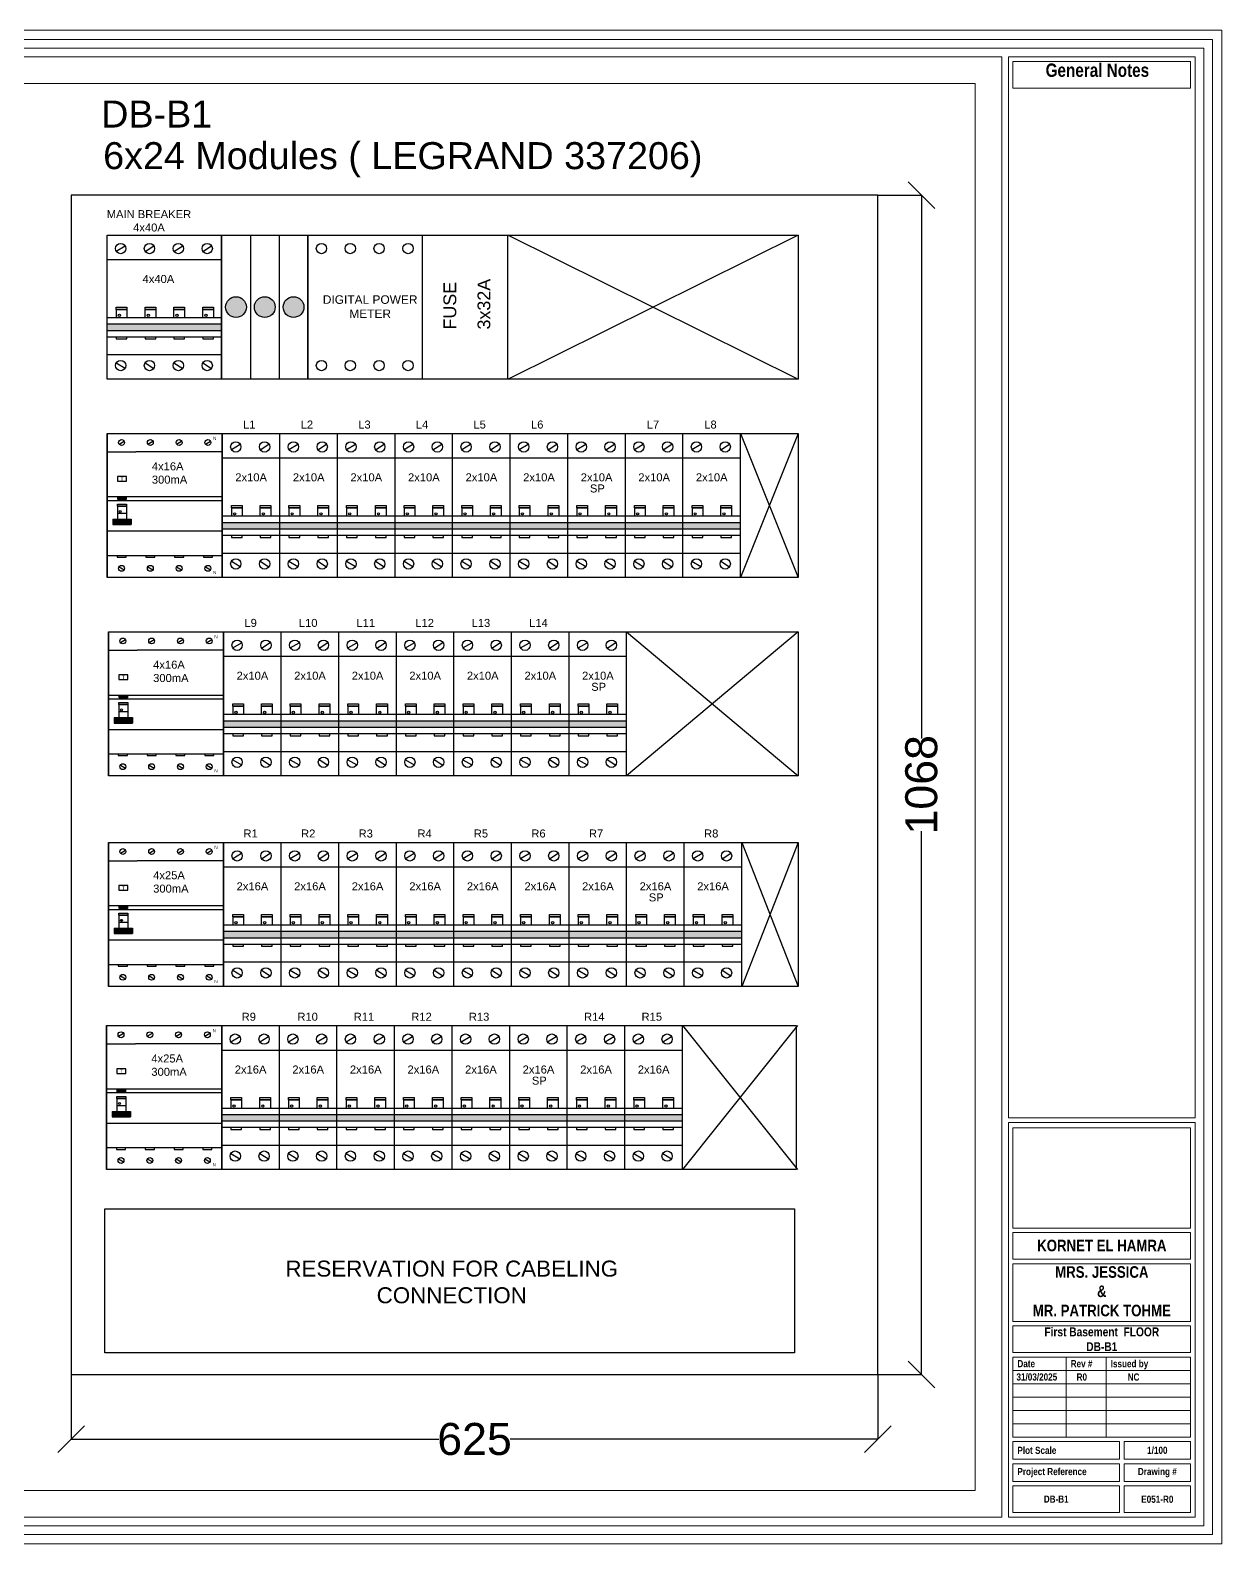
# Model space of a CAD drawing. Header units: inches. Extents: x 1476668 to 1566069, y 38384 to 95134.
# Drawn here: x 1521369 to 1566069, y 38384 to 95134 of the extents above; entities that cross this region are included whole.
import ezdxf

# ---------------------------------------------------------------- set-up
doc = ezdxf.new("R2010")
doc.units = ezdxf.units.IN
doc.header["$LTSCALE"] = 1000
doc.header["$MEASUREMENT"] = 0
doc.linetypes.add('CONTINOUS', pattern=[0])
for name, color, linetype in [('BES_Hatch', 7, 'Continuous'), ('E0 - G - Panel', 1, 'Continuous'), ('E1 - L - Dimensions', 30, 'Continuous'), ('E_PanelBoard', 7, 'Continuous')]:
    doc.layers.add(name, color=color, linetype=linetype)
for name, color, linetype, lineweight in [('SAS-ANOTATION-01', 150, 'Continuous', 9), ('SAS-CMU', 30, 'Continuous', 20), ('SAS-PAPER FRAME', 122, 'Continuous', 18)]:
    doc.layers.add(name, color=color, linetype=linetype, lineweight=lineweight)
doc.styles.get("Standard").update_dxf_attribs({"font": 'arial.ttf'})
doc.dimstyles.get("Standard").update_dxf_attribs({"dimtxt": 180, "dimasz": 100, "dimexe": 0.18, "dimexo": 0.0625, "dimgap": 0.09, "dimtad": 0, "dimdec": 0, "dimlfac": 0.1, "dimzin": 0, "dimdsep": 46, "dimtxsty": 'Standard', "dimblk": 'OBLIQUE', "dimcen": 0.09, "dimadec": 0, "dimazin": 0, "dimtfac": 1, "dimtdec": 0, "dimtofl": 0, "dimtmove": 0, "dimatfit": 3, "dimfxl": 1, "dimtolj": 1, "dimtzin": 0, "dimarcsym": 0})

# ---------------------------------------------------------------- blocks, each defined once
blk = doc.blocks.new('4x32')
for points in [[(4013, 2582), (0, 2582), (0, 2283), (4013, 2283)], [(5367, 2582), (1354, 2582), (1354, 2283), (5367, 2283)]]:
    blk.add_hatch(color=6).paths.add_polyline_path(points)
at = {"color": 6}
for p, q in [((0, 6750), (5367, 6750)), ((0, 0), (0, 6750)), ((5367, 0), (5367, 6750)), ((426, 5993), (842, 6241)), ((1780, 5987), (2188, 6247)), ((3134, 5987), (3542, 6247)), ((4488, 5987), (4896, 6247)), ((0, 5605), (1350, 5605)), ((1350, 5605), (2700, 5605)), ((2700, 5605), (5367, 5605)), ((0, 2882), (1350, 2882)), ((427, 3375), (928, 3375)), ((427, 3267), (928, 3267)), ((427, 3267), (427, 2882)), ((928, 3375), (928, 2882)), ((1350, 2882), (2700, 2882)), ((1777, 2882), (1777, 3375)), ((1777, 3375), (2278, 3375)), ((1777, 3267), (2278, 3267)), ((2278, 3375), (2278, 2882)), ((2700, 2882), (5367, 2882)), ((3127, 2882), (3127, 3375)), ((3127, 3375), (3628, 3375)), ((3127, 3267), (3628, 3267)), ((3628, 3375), (3628, 2882)), ((4481, 2882), (4481, 3375)), ((4481, 3375), (4982, 3375)), ((4481, 3267), (4982, 3267)), ((4982, 3375), (4982, 2882)), ((0, 2582), (5367, 2582)), ((0, 2283), (5367, 2283)), ((0, 1983), (1350, 1983)), ((427, 1983), (427, 1879)), ((427, 1879), (928, 1879)), ((928, 1879), (928, 1983)), ((1350, 1983), (2700, 1983)), ((1777, 1983), (1777, 1879)), ((1777, 1879), (2278, 1879)), ((2278, 1879), (2278, 1983)), ((2700, 1983), (5367, 1983)), ((3127, 1983), (3127, 1879)), ((3127, 1879), (3628, 1879)), ((3628, 1879), (3628, 1983)), ((4481, 1983), (4481, 1879)), ((4481, 1879), (4982, 1879)), ((4982, 1879), (4982, 1983)), ((0, 1145), (1350, 1145)), ((426, 757), (842, 509)), ((1350, 1145), (2700, 1145)), ((1780, 763), (2188, 503)), ((2700, 1145), (5367, 1145)), ((3134, 763), (3542, 503)), ((4488, 763), (4896, 503)), ((5367, 0), (0, 0))]:
    blk.add_line(p, q, dxfattribs=at)
for points in [[(427, 3375), (928, 3375), (928, 3267), (427, 3267)], [(1777, 3375), (2278, 3375), (2278, 3267), (1777, 3267)], [(3127, 3375), (3628, 3375), (3628, 3267), (3127, 3267)], [(4481, 3375), (4982, 3375), (4982, 3267), (4481, 3267)]]:
    blk.add_lwpolyline(points, close=True, dxfattribs=at)
for centre, radius in [((634, 6117), 242), ((1984, 6117), 242), ((3338, 6117), 242), ((4692, 6117), 242), ((575, 2982), 53.4), ((1925, 2982), 53.4), ((3275, 2982), 53.4), ((4629, 2982), 53.4), ((634, 633), 242), ((1984, 633), 242), ((3338, 633), 242), ((4692, 633), 242)]:
    blk.add_circle(centre, radius, dxfattribs=at)
at = {"color": 6, "lineweight": 35, "ltscale": 5, "insert": (1661, 4500), "char_height": 375, "width": 1388.73, "attachment_point": 7}
blk.add_mtext('4x40A', dxfattribs=at)
blk = doc.blocks.new('indicator lamp red')
at = {"layer": 'BES_Hatch', "linetype": 'CONTINOUS'}
h = blk.add_hatch(color=1, dxfattribs=at)
h.dxf.hatch_style = 1
edge = h.paths.add_edge_path()
edge.add_arc((675, 3375), 486, 0, 360)
at = {"color": 1, "ltscale": 5}
for p, q in [((0, 6750), (1350, 6750)), ((0, 6750), (0, 0)), ((1350, 6750), (1350, 0)), ((1350, 0), (0, 0))]:
    blk.add_line(p, q, dxfattribs=at)
at = {"layer": 'E1 - L - Dimensions', "color": 1, "linetype": 'CONTINOUS'}
blk.add_circle((675, 3375), 486, dxfattribs=at)
blk = doc.blocks.new('indicator lamp green')
at = {"layer": 'BES_Hatch', "linetype": 'CONTINOUS'}
h = blk.add_hatch(color=3, dxfattribs=at)
h.dxf.hatch_style = 1
edge = h.paths.add_edge_path()
edge.add_arc((675, 3375), 486, 0, 360)
at = {"color": 3, "ltscale": 5}
for p, q in [((0, 6750), (1350, 6750)), ((0, 6750), (0, 0)), ((1350, 6750), (1350, 0)), ((1350, 0), (0, 0))]:
    blk.add_line(p, q, dxfattribs=at)
at = {"layer": 'E1 - L - Dimensions', "color": 3, "linetype": 'CONTINOUS'}
blk.add_circle((675, 3375), 486, dxfattribs=at)
blk = doc.blocks.new('indicator lamp blue')
at = {"layer": 'BES_Hatch', "linetype": 'CONTINOUS'}
h = blk.add_hatch(color=5, dxfattribs=at)
h.dxf.hatch_style = 1
edge = h.paths.add_edge_path()
edge.add_arc((675, 3375), 486, 0, 360)
at = {"color": 5, "ltscale": 5}
for p, q in [((0, 6750), (1350, 6750)), ((0, 6750), (0, 0)), ((1350, 6750), (1350, 0)), ((1350, 0), (0, 0))]:
    blk.add_line(p, q, dxfattribs=at)
at = {"layer": 'E1 - L - Dimensions', "color": 5, "linetype": 'CONTINOUS'}
blk.add_circle((675, 3375), 486, dxfattribs=at)
blk = doc.blocks.new('4x10 300mA')
at = {"ltscale": 5}
h = blk.add_hatch(color=6, dxfattribs=at)
h.dxf.hatch_style = 1
h.paths.add_polyline_path([(890, 3648), (890, 3748), (499, 3748), (499, 3648)])
blk.add_hatch(color=6, dxfattribs=at).paths.add_polyline_path([(1126, 2729), (262, 2729), (262, 2474), (1126, 2474)])
at = {"color": 6, "ltscale": 5}
for p, q in [((0, 6750), (1350, 6750)), ((0, 6750), (0, 0)), ((557, 6252), (793, 6392)), ((1350, 6750), (2700, 6750)), ((1907, 6252), (2143, 6392)), ((2700, 6750), (4050, 6750)), ((3257, 6252), (3493, 6392)), ((4050, 6750), (5400, 6750)), ((4607, 6252), (4843, 6392)), ((5400, 6750), (5400, 0)), ((0, 5893), (1350, 5893)), ((2700, 5893), (1350, 5893)), ((4050, 5893), (2700, 5893)), ((5400, 5893), (4050, 5893)), ((0, 3787), (5400, 3787)), ((0, 3609), (5400, 3609)), ((481, 3339), (481, 2729)), ((481, 3339), (907, 3339)), ((481, 3339), (481, 2729)), ((481, 3013), (907, 3013)), ((907, 3431), (907, 2729)), ((0, 2178), (5400, 2178)), ((262, 2729), (1126, 2729)), ((262, 2729), (262, 2474)), ((262, 2474), (1126, 2474)), ((1126, 2729), (1126, 2474)), ((0, 1033), (1350, 1033)), ((462, 1033), (462, 945)), ((462, 945), (888, 945)), ((888, 945), (888, 1033)), ((1350, 1033), (2700, 1033)), ((1812, 1033), (1812, 945)), ((1812, 945), (2238, 945)), ((2238, 945), (2238, 1033)), ((2700, 1033), (4050, 1033)), ((3162, 1033), (3162, 945)), ((3162, 945), (3588, 945)), ((3588, 945), (3588, 1033)), ((4050, 1033), (5400, 1033)), ((4512, 1033), (4512, 945)), ((4512, 945), (4938, 945)), ((4938, 945), (4938, 1033)), ((1350, 0), (0, 0)), ((557, 498), (793, 358)), ((2700, 0), (1350, 0)), ((1907, 498), (2143, 358)), ((4050, 0), (2700, 0)), ((3257, 498), (3493, 358)), ((5400, 0), (4050, 0)), ((4607, 498), (4843, 358))]:
    blk.add_line(p, q, dxfattribs=at)
for points in [[(481, 4512), (907, 4512), (907, 4728), (481, 4728)], [(499, 3748), (890, 3748), (890, 3648), (499, 3648)], [(481, 3431), (907, 3431), (907, 3339), (481, 3339)]]:
    blk.add_lwpolyline(points, close=True, dxfattribs=at)
for centre, radius in [((675, 6322), 137), ((2025, 6322), 137), ((3375, 6322), 137), ((4725, 6322), 137), ((607, 3097), 45.4), ((607, 3097), 45.4), ((675, 428), 137), ((2025, 428), 137), ((3375, 428), 137), ((4725, 428), 137)]:
    blk.add_circle(centre, radius, dxfattribs=at)
at = {"color": 6}
for s, insert, char_height, width, attachment_point in [('N', (5118, 6593), 150, 158.31, 3), ('4x16A\\P300mA', (2096, 5397), 375, 1504.83, 1), ('N', (5118, 157), 150, 158.31, 9)]:
    blk.add_mtext(s, dxfattribs=dict(at, insert=insert, char_height=char_height, width=width, attachment_point=attachment_point))
at = {"color": 6, "ltscale": 5, "insert": (634, 4692), "char_height": 150, "width": 158.31, "attachment_point": 1}
blk.add_mtext('T', dxfattribs=at)
blk = doc.blocks.new('2x10')
blk.add_hatch(color=6).paths.add_polyline_path([(2700, 2283), (2700, 2582), (0, 2582), (0, 2283)])
at = {"color": 6}
for p, q in [((0, 6750), (2700, 6750)), ((0, 0), (0, 6750)), ((2700, 0), (2700, 6750)), ((426, 5993), (842, 6241)), ((1780, 5987), (2188, 6247)), ((0, 5605), (1350, 5605)), ((1350, 5605), (2700, 5605)), ((0, 2882), (1350, 2882)), ((427, 3375), (928, 3375)), ((427, 3267), (928, 3267)), ((427, 3267), (427, 2882)), ((928, 3375), (928, 2882)), ((1350, 2882), (2700, 2882)), ((1777, 2882), (1777, 3375)), ((1777, 3375), (2278, 3375)), ((1777, 3267), (2278, 3267)), ((2278, 3375), (2278, 2882)), ((0, 2582), (2700, 2582)), ((0, 2283), (2700, 2283)), ((0, 1983), (1350, 1983)), ((427, 1983), (427, 1879)), ((427, 1879), (928, 1879)), ((928, 1879), (928, 1983)), ((1350, 1983), (2700, 1983)), ((1777, 1983), (1777, 1879)), ((1777, 1879), (2278, 1879)), ((2278, 1879), (2278, 1983)), ((0, 1145), (1350, 1145)), ((426, 757), (842, 509)), ((1350, 1145), (2700, 1145)), ((1780, 763), (2188, 503)), ((2700, 0), (0, 0))]:
    blk.add_line(p, q, dxfattribs=at)
for points in [[(427, 3375), (928, 3375), (928, 3267), (427, 3267)], [(1777, 3375), (2278, 3375), (2278, 3267), (1777, 3267)]]:
    blk.add_lwpolyline(points, close=True, dxfattribs=at)
for centre, radius in [((634, 6117), 242), ((1984, 6117), 242), ((575, 2982), 53.4), ((1925, 2982), 53.4), ((634, 633), 242), ((1984, 633), 242)]:
    blk.add_circle(centre, radius, dxfattribs=at)
at = {"color": 6, "lineweight": 35, "ltscale": 5, "insert": (609, 4500), "char_height": 375, "width": 1504.83, "attachment_point": 7}
blk.add_mtext('2x10A', dxfattribs=at)
blk = doc.blocks.new('POWER METER')
at = {"color": 6}
for p, q in [((0, 6750), (5367, 6750)), ((0, 0), (0, 6750)), ((5367, 0), (5367, 6750)), ((5367, 0), (0, 0))]:
    blk.add_line(p, q, dxfattribs=at)
for centre in [(634, 6117), (1984, 6117), (3338, 6117), (4692, 6117), (634, 633), (1984, 633), (3338, 633), (4692, 633)]:
    blk.add_circle(centre, 242, dxfattribs=at)
at = {"color": 6, "lineweight": 35, "ltscale": 5, "insert": (-145, 2860), "char_height": 400, "width": 6123.44, "attachment_point": 7}
blk.add_mtext('\\pxqc;DIGITAL POWER METER', dxfattribs=at)
blk = doc.blocks.new('FUSE 3X32')
at = {"color": 6}
for p, q in [((0, 6750), (4013, 6750)), ((0, 0), (0, 6750)), ((4013, 0), (4013, 6750)), ((4013, 0), (0, 0))]:
    blk.add_line(p, q, dxfattribs=at)
at = {"color": 6, "lineweight": 35, "ltscale": 5, "char_height": 600, "width": 2407.73, "attachment_point": 7, "rotation": 90}
for s, insert in [('FUSE', (1594, 2323)), ('3x32A', (3192, 2323))]:
    blk.add_mtext(s, dxfattribs=dict(at, insert=insert))
blk = doc.blocks.new('_Oblique')
at = {"color": 0, "linetype": 'ByBlock', "lineweight": -2}
blk.add_line((-0.5, -0.5), (0.5, 0.5), dxfattribs=at)
blk = doc.blocks.new('*D13')
at = {"layer": 'Defpoints', "color": 0, "linetype": 'CONTINOUS', "transparency": 16777216}
for p in [(1522906, 44730), (1553166, 44730), (1553166, 42304)]:
    blk.add_point(p, dxfattribs=at)
at = {"layer": 'E1 - L - Dimensions', "color": 0, "linetype": 'CONTINOUS', "lineweight": -2, "transparency": 16777216}
for p, q in [((1522906, 44730), (1522906, 42304)), ((1553166, 44730), (1553166, 42304)), ((1522906, 42304), (1536703, 42304)), ((1553166, 42304), (1539370, 42304))]:
    blk.add_line(p, q, dxfattribs=at)
at = {"layer": 'E1 - L - Dimensions', "color": 0, "linetype": 'CONTINOUS', "lineweight": -2, "transparency": 16777216, "xscale": 1000, "yscale": 1000, "zscale": 1000, "rotation": 180}
blk.add_blockref('_Oblique', (1522906, 42304), dxfattribs=at)
at = {"layer": 'E1 - L - Dimensions', "color": 0, "linetype": 'CONTINOUS', "lineweight": -2, "transparency": 16777216, "xscale": 1000, "yscale": 1000, "zscale": 1000}
blk.add_blockref('_Oblique', (1553166, 42304), dxfattribs=at)
at = {"layer": 'E1 - L - Dimensions', "color": 0, "linetype": 'CONTINOUS', "transparency": 16777216, "insert": (1538036, 42304), "char_height": 1200, "attachment_point": 5}
blk.add_mtext('\\A1;625', dxfattribs=at)
blk = doc.blocks.new('*D14')
at = {"layer": 'Defpoints', "color": 0, "linetype": 'CONTINOUS', "transparency": 16777216}
for p in [(1553166, 88954), (1553166, 44730), (1554803, 44730)]:
    blk.add_point(p, dxfattribs=at)
at = {"layer": 'E1 - L - Dimensions', "color": 0, "linetype": 'CONTINOUS', "lineweight": -2, "transparency": 16777216}
for p, q in [((1553166, 88954), (1554803, 88954)), ((1554803, 88954), (1554803, 68579)), ((1554803, 44730), (1554803, 65106)), ((1553166, 44730), (1554803, 44730))]:
    blk.add_line(p, q, dxfattribs=at)
at = {"layer": 'E1 - L - Dimensions', "color": 0, "linetype": 'CONTINOUS', "lineweight": -2, "transparency": 16777216, "xscale": 1000, "yscale": 1000, "zscale": 1000}
for p, rotation in [((1554803, 88954), 90), ((1554803, 44730), 270)]:
    blk.add_blockref('_Oblique', p, dxfattribs=dict(at, rotation=rotation))
at = {"layer": 'E1 - L - Dimensions', "color": 0, "linetype": 'CONTINOUS', "transparency": 16777216, "insert": (1554803, 66842), "char_height": 1200, "attachment_point": 5, "rotation": 90}
blk.add_mtext('\\A1;1068', dxfattribs=at)
blk = doc.blocks.new('4x25 300mA')
at = {"ltscale": 5}
h = blk.add_hatch(color=6, dxfattribs=at)
h.dxf.hatch_style = 1
h.paths.add_polyline_path([(1525014, 61238), (1525014, 61318), (1524701, 61318), (1524701, 61238)])
blk.add_hatch(color=6, dxfattribs=at).paths.add_polyline_path([(1525203, 60502), (1524512, 60502), (1524512, 60299), (1525203, 60299)])
at = {"color": 6, "ltscale": 5}
for p, q in [((1524302, 63719), (1525382, 63719)), ((1524302, 63719), (1524302, 58319)), ((1525382, 63719), (1526462, 63719)), ((1526462, 63719), (1527542, 63719)), ((1527542, 63719), (1528622, 63719)), ((1528622, 63719), (1528622, 58319)), ((1524302, 63034), (1525382, 63034)), ((1524748, 63320), (1524937, 63433)), ((1526462, 63034), (1525382, 63034)), ((1525828, 63320), (1526017, 63433)), ((1527542, 63034), (1526462, 63034)), ((1526908, 63320), (1527097, 63433)), ((1528622, 63034), (1527542, 63034)), ((1527988, 63320), (1528177, 63433)), ((1524302, 61349), (1528622, 61349)), ((1524302, 61207), (1528622, 61207)), ((1524687, 60991), (1524687, 60502)), ((1524687, 60991), (1525028, 60991)), ((1524687, 60991), (1524687, 60502)), ((1524687, 60729), (1525028, 60729)), ((1525028, 61064), (1525028, 60502)), ((1524512, 60502), (1525203, 60502)), ((1524512, 60502), (1524512, 60299)), ((1524512, 60299), (1525203, 60299)), ((1525203, 60502), (1525203, 60299)), ((1524302, 60062), (1528622, 60062)), ((1524302, 59146), (1525382, 59146)), ((1524672, 59146), (1524672, 59075)), ((1524672, 59075), (1525013, 59075)), ((1525013, 59075), (1525013, 59146)), ((1525382, 59146), (1526462, 59146)), ((1525752, 59146), (1525752, 59075)), ((1525752, 59075), (1526093, 59075)), ((1526093, 59075), (1526093, 59146)), ((1526462, 59146), (1527542, 59146)), ((1526832, 59146), (1526832, 59075)), ((1526832, 59075), (1527173, 59075)), ((1527173, 59075), (1527173, 59146)), ((1527542, 59146), (1528622, 59146)), ((1527912, 59146), (1527912, 59075)), ((1527912, 59075), (1528253, 59075)), ((1528253, 59075), (1528253, 59146)), ((1524748, 58718), (1524937, 58606)), ((1525828, 58718), (1526017, 58606)), ((1526908, 58718), (1527097, 58606)), ((1527988, 58718), (1528177, 58606)), ((1525382, 58319), (1524302, 58319)), ((1526462, 58319), (1525382, 58319)), ((1527542, 58319), (1526462, 58319)), ((1528622, 58319), (1527542, 58319))]:
    blk.add_line(p, q, dxfattribs=at)
for points in [[(1524687, 61929), (1525028, 61929), (1525028, 62101), (1524687, 62101)], [(1524701, 61318), (1525014, 61318), (1525014, 61238), (1524701, 61238)], [(1524687, 61064), (1525028, 61064), (1525028, 60991), (1524687, 60991)]]:
    blk.add_lwpolyline(points, close=True, dxfattribs=at)
for centre, radius in [((1524842, 63377), 110), ((1525922, 63377), 110), ((1527002, 63377), 110), ((1528082, 63377), 110), ((1524788, 60797), 36.3), ((1524788, 60797), 36.3), ((1524842, 58662), 110), ((1525922, 58662), 110), ((1527002, 58662), 110), ((1528082, 58662), 110)]:
    blk.add_circle(centre, radius, dxfattribs=at)
at = {"color": 6}
for s, insert, char_height, width, attachment_point in [('N', (1528397, 63593), 120, 126.65, 3), ('4x25A\\P300mA', (1525980, 62637), 300, 1203.87, 1), ('N', (1528397, 58445), 120, 126.65, 9)]:
    blk.add_mtext(s, dxfattribs=dict(at, insert=insert, char_height=char_height, width=width, attachment_point=attachment_point))
at = {"color": 6, "ltscale": 5, "insert": (1524810, 62073), "char_height": 120, "width": 126.65, "attachment_point": 1}
blk.add_mtext('T', dxfattribs=at)
blk = doc.blocks.new('2X16')
blk.add_hatch(color=6).paths.add_polyline_path([(2700, 2283), (2700, 2582), (0, 2582), (0, 2283)])
at = {"color": 6}
for p, q in [((0, 6750), (2700, 6750)), ((0, 0), (0, 6750)), ((2700, 0), (2700, 6750)), ((426, 5993), (842, 6241)), ((1780, 5987), (2188, 6247)), ((0, 5605), (1350, 5605)), ((1350, 5605), (2700, 5605)), ((0, 2882), (1350, 2882)), ((427, 3375), (928, 3375)), ((427, 3267), (928, 3267)), ((427, 3267), (427, 2882)), ((928, 3375), (928, 2882)), ((1350, 2882), (2700, 2882)), ((1777, 2882), (1777, 3375)), ((1777, 3375), (2278, 3375)), ((1777, 3267), (2278, 3267)), ((2278, 3375), (2278, 2882)), ((0, 2582), (2700, 2582)), ((0, 2283), (2700, 2283)), ((0, 1983), (1350, 1983)), ((427, 1983), (427, 1879)), ((427, 1879), (928, 1879)), ((928, 1879), (928, 1983)), ((1350, 1983), (2700, 1983)), ((1777, 1983), (1777, 1879)), ((1777, 1879), (2278, 1879)), ((2278, 1879), (2278, 1983)), ((0, 1145), (1350, 1145)), ((426, 757), (842, 509)), ((1350, 1145), (2700, 1145)), ((1780, 763), (2188, 503)), ((2700, 0), (0, 0))]:
    blk.add_line(p, q, dxfattribs=at)
for points in [[(427, 3375), (928, 3375), (928, 3267), (427, 3267)], [(1777, 3375), (2278, 3375), (2278, 3267), (1777, 3267)]]:
    blk.add_lwpolyline(points, close=True, dxfattribs=at)
for centre, radius in [((634, 6117), 242), ((1984, 6117), 242), ((575, 2982), 53.4), ((1925, 2982), 53.4), ((634, 633), 242), ((1984, 633), 242)]:
    blk.add_circle(centre, radius, dxfattribs=at)
at = {"color": 6, "lineweight": 35, "ltscale": 5, "insert": (609, 4500), "char_height": 375, "width": 1504.83, "attachment_point": 7}
blk.add_mtext('2x16A', dxfattribs=at)

msp = doc.modelspace()

# ---------------------------------------------------------------- linework, layer by layer
at = {"layer": 'E0 - G - Panel', "color": 2, "ltscale": 100}
for p, q in [((1539291.7, 87454.4), (1550173.6, 82054.4)), ((1550173.6, 87454.4), (1539291.7, 82054.4)), ((1548013.6, 80016), (1550173.6, 74616)), ((1550173.6, 80016), (1548013.6, 74616)), ((1543742.5, 72577.7), (1550173.6, 67177.7)), ((1550173.6, 72577.7), (1543742.5, 67177.7)), ((1548062.5, 64681.3), (1550173.6, 59281.3)), ((1550173.6, 64681.3), (1548062.5, 59281.3)), ((1545834.3, 57811.3), (1550154.3, 52411.3)), ((1550154.3, 57811.3), (1545834.3, 52411.3))]:
    msp.add_line(p, q, dxfattribs=at)
for points in [[(1524253.6, 87454.4), (1550173.6, 87454.4), (1550173.6, 82054.4), (1524253.6, 82054.4)], [(1524253.6, 80016), (1550173.6, 80016), (1550173.6, 74616), (1524253.6, 74616)], [(1524302.5, 72577.7), (1550173.6, 72577.7), (1550173.6, 67177.7), (1524302.5, 67177.7)], [(1524302.5, 64681.3), (1550173.6, 64681.3), (1550173.6, 59281.3), (1524302.5, 59281.3)], [(1524234.3, 57811.3), (1550105.4, 57811.3), (1550105.4, 52411.3), (1524234.3, 52411.3)], [(1524166.1, 50941.3), (1550037.2, 50941.3), (1550037.2, 45541.3), (1524166.1, 45541.3)]]:
    msp.add_lwpolyline(points, close=True, dxfattribs=at)
at = {"layer": 'E_PanelBoard'}
msp.add_lwpolyline([(1522906.5, 44730), (1553165.7, 44730), (1553165.7, 88954.4), (1522906.5, 88954.4)], close=True, dxfattribs=at)
at = {"layer": 'SAS-CMU', "color": 244, "true_color": 0x991b1e}
msp.add_lwpolyline([(1476668.6, 38383.5), (1566068.6, 38383.5), (1566068.6, 95133.5), (1476668.6, 95133.5)], close=True, dxfattribs=at)
at = {"layer": 'SAS-PAPER FRAME'}
for p, q in [((1558235.2, 45383.5), (1558235.2, 42383.5)), ((1564901.9, 45383.5), (1558235.2, 45383.5)), ((1564901.9, 44883.5), (1558235.2, 44883.5)), ((1564901.9, 44383.5), (1558235.2, 44383.5)), ((1564901.9, 43883.5), (1558235.2, 43883.5)), ((1564901.9, 43383.5), (1558235.2, 43383.5)), ((1564901.9, 42883.5), (1558235.2, 42883.5)), ((1558235.2, 42383.5), (1564901.9, 42383.5))]:
    msp.add_line(p, q, dxfattribs=at)
for points in [[(1477018.6, 38733.5), (1565718.6, 38733.5), (1565718.6, 94783.5), (1477018.6, 94783.5)], [(1477343.6, 39058.5), (1565393.6, 39058.5), (1565393.6, 94458.5), (1477343.6, 94458.5)], [(1477668.6, 39383.5), (1477668.6, 94133.5), (1557818.6, 94133.5), (1557818.6, 39383.5)], [(1558068.6, 94133.5), (1565068.6, 94133.5), (1565068.6, 54359), (1558068.6, 54359)], [(1564901.9, 92966.8), (1558235.2, 92966.8), (1558235.2, 93966.8), (1564901.9, 93966.8)], [(1478668.6, 40383.5), (1478668.6, 93133.5), (1556818.6, 93133.5), (1556818.6, 40383.5)], [(1558068.6, 39383.5), (1565068.6, 39383.5), (1565068.6, 54176), (1558068.6, 54176)], [(1564901.9, 49050.2), (1558235.2, 49050.2), (1558235.2, 50050.2), (1564901.9, 50050.2)], [(1564901.9, 46716.8), (1558235.2, 46716.8), (1558235.2, 48883.5), (1564901.9, 48883.5)], [(1564901.9, 45550.2), (1558235.2, 45550.2), (1558235.2, 46550.2), (1564901.9, 46550.2)], [(1558235.2, 41550.2), (1562235.2, 41550.2), (1562235.2, 42216.8), (1558235.2, 42216.8)], [(1564901.9, 41550.2), (1562401.9, 41550.2), (1562401.9, 42216.8), (1564901.9, 42216.8)], [(1558235.2, 40716.8), (1562235.2, 40716.8), (1562235.2, 41383.5), (1558235.2, 41383.5)], [(1564901.9, 40716.8), (1562401.9, 40716.8), (1562401.9, 41383.5), (1564901.9, 41383.5)], [(1558235.2, 39550.2), (1562235.2, 39550.2), (1562235.2, 40550.2), (1558235.2, 40550.2)], [(1564901.9, 39550.2), (1562401.9, 39550.2), (1562401.9, 40550.2), (1564901.9, 40550.2)]]:
    msp.add_lwpolyline(points, close=True, dxfattribs=at)
for points in [[(1558235.2, 50216.8), (1558235.2, 53983), (1564901.9, 53983), (1564901.9, 50216.8), (1558235.2, 50216.8)], [(1560235.2, 42383.5), (1560235.2, 45383.5)], [(1561735.2, 42383.5), (1561735.2, 45383.5)], [(1564901.9, 42383.5), (1564901.9, 45383.5)]]:
    msp.add_lwpolyline(points, dxfattribs=at)

# ---------------------------------------------------------------- block references
at = {"layer": 'E0 - G - Panel', "linetype": 'CONTINOUS', "xscale": 0.8, "yscale": 0.8, "zscale": 0.8}
for name, p in [('4x32', (1524253.6, 82054.4)), ('indicator lamp red', (1528547.4, 82054.4)), ('indicator lamp green', (1529627.4, 82054.4)), ('indicator lamp blue', (1530707.4, 82054.4)), ('POWER METER', (1531787.4, 82054.4)), ('FUSE 3X32', (1536081.2, 82054.4)), ('4x10 300mA', (1524253.6, 74616)), ('2x10', (1528573.6, 74616)), ('2x10', (1530733.6, 74616)), ('2x10', (1532893.6, 74616)), ('2x10', (1535053.6, 74616)), ('2x10', (1537213.6, 74616)), ('2x10', (1539373.6, 74616)), ('2x10', (1541533.6, 74616)), ('2x10', (1543693.6, 74616)), ('2x10', (1545853.6, 74616)), ('4x10 300mA', (1524302.5, 67177.7)), ('2x10', (1528622.5, 67177.7)), ('2x10', (1530782.5, 67177.7)), ('2x10', (1532942.5, 67177.7)), ('2x10', (1535102.5, 67177.7)), ('2x10', (1537262.5, 67177.7)), ('2x10', (1539422.5, 67177.7)), ('2x10', (1541582.5, 67177.7)), ('2X16', (1528622.5, 59281.3)), ('2X16', (1530782.5, 59281.3)), ('2X16', (1532942.5, 59281.3)), ('2X16', (1535102.5, 59281.3)), ('2X16', (1537262.5, 59281.3)), ('2X16', (1539422.5, 59281.3)), ('2X16', (1541582.5, 59281.3)), ('2X16', (1543742.5, 59281.3)), ('2X16', (1545902.5, 59281.3)), ('2X16', (1528554.3, 52411.3)), ('2X16', (1530714.3, 52411.3)), ('2X16', (1532874.3, 52411.3)), ('2X16', (1535034.3, 52411.3)), ('2X16', (1537194.3, 52411.3)), ('2X16', (1539354.3, 52411.3)), ('2X16', (1541514.3, 52411.3)), ('2X16', (1543674.3, 52411.3))]:
    msp.add_blockref(name, p, dxfattribs=at)
at = {"layer": 'E0 - G - Panel', "linetype": 'CONTINOUS'}
for p in [(0, 962), (-68.2, -5908)]:
    msp.add_blockref('4x25 300mA', p, dxfattribs=at)

# ---------------------------------------------------------------- texts
at = {"layer": 'E0 - G - Panel', "color": 3, "char_height": 300, "width": 480.145, "attachment_point": 7}
for insert in [(1542365.2, 77799), (1542414.1, 70360.7), (1544574.1, 62464.3), (1540185.9, 55594.3)]:
    msp.add_mtext('SP', dxfattribs=dict(at, insert=insert))
at = {"layer": 'E_PanelBoard', "attachment_point": 1}
for s, insert, char_height, width in [('\\pxqc;DB-B1 ', (1520865.6, 92498.8), 1012.5, 10496.04), ('\\pxqc;6x24 Modules ( LEGRAND 337206)', (1521869.8, 90938.5), 1012.5, 26949.529), ('\\pxqc;MAIN BREAKER 4x40A', (1524239.5, 88388.2), 300, 3164.869), ('\\pxqc;L1', (1529390.7, 80499.7), 300, 392.222), ('\\pxqc;L2', (1531550.7, 80499.7), 300, 392.222), ('\\pxqc;L3', (1533710.7, 80499.7), 300, 392.222), ('\\pxqc;L4', (1535870.7, 80499.7), 300, 392.222), ('\\pxqc;L5', (1538030.7, 80499.7), 300, 392.222), ('\\pxqc;L6', (1540190.7, 80499.7), 300, 392.222), ('\\pxqc;L7', (1544533.2, 80499.7), 300, 392.222), ('\\pxqc;L8', (1546691.2, 80499.7), 300, 392.222), ('\\pxqc;L9', (1529439.6, 73061.4), 300, 392.222), ('\\pxqc;L10', (1531599.6, 73061.4), 300, 392.222), ('\\pxqc;L11', (1533759.6, 73061.4), 300, 392.222), ('\\pxqc;L12', (1535919.6, 73061.4), 300, 486.987), ('\\pxqc;L13', (1538079.6, 73061.4), 300, 392.222), ('\\pxqc;L14', (1540239.6, 73061.4), 300, 392.222), ('\\pxqc;R1', (1529439.6, 65165), 300, 392.222), ('\\pxqc;R2', (1531599.6, 65165), 300, 392.222), ('\\pxqc;R3', (1533759.6, 65165), 300, 392.222), ('\\pxqc;R4', (1535919.6, 65165), 300, 486.987), ('\\pxqc;R5', (1538079.6, 65165), 300, 392.222), ('\\pxqc;R6', (1540239.6, 65165), 300, 392.222), ('\\pxqc;R7', (1542399.6, 65165), 300, 392.222), ('\\pxqc;R8', (1546719.6, 65165), 300, 392.222), ('\\pxqc;R9', (1529371.4, 58295), 300, 392.222), ('\\pxqc;R10', (1531531.4, 58295), 300, 486.987), ('\\pxqc;R11', (1533691.4, 58295), 300, 392.222), ('\\pxqc;R12', (1535851.4, 58295), 300, 392.222), ('\\pxqc;R13', (1538011.4, 58295), 300, 392.222), ('\\pxqc;R14', (1542331.4, 58295), 300, 392.222), ('\\pxqc;R15', (1544491.4, 58295), 300, 392.222), ('\\pxqc;RESERVATION FOR CABELING CONNECTION', (1529405.5, 49000), 600, 15550.707)]:
    msp.add_mtext(s, dxfattribs=dict(at, insert=insert, char_height=char_height, width=width))
at = {"layer": 'SAS-ANOTATION-01', "attachment_point": 5}
for s, insert, char_height, width in [('{\\fArial Narrow|b1|i0|c0|p34;General Notes}', (1561401.9, 93633.5), 500, 20964.186), ('{\\fArial Narrow|b1|i0|c0|p34;\\H1.3x;KORNET EL HAMRA}', (1561568.6, 49562.2), 333.333, 20964.186), ('{\\fArial Narrow|b1|i0|c0|p34;\\H1.3x;MRS. JESSICA \\P& \\PMR. PATRICK TOHME}', (1561568.6, 47847.4), 333.333, 20964.186), ('{\\fArial Narrow|b1|i0|c0|p34;First Basement  FLOOR \\PDB-B1}', (1561568.6, 46050.2), 333.333, 20964.186), ('\\pxql;{\\fArial Narrow|b1|i0|c0|p34;Date}', (1559318.6, 45133.5), 266.667, 1833.333), ('\\pxql;{\\fArial Narrow|b1|i0|c0|p34;Rev #}', (1561318.6, 45133.5), 266.667, 1833.333), ('\\pxql;{\\fArial Narrow|b1|i0|c0|p34;Issued by}', (1563175.3, 45094.2), 266.667, 2546.829), ('\\pxql;{\\fArial Narrow|b1|i0|c0|p34;31/03/2025}', (1559283.5, 44633.5), 266.667, 1833.333), ('\\pxql;{\\fArial Narrow|b1|i0|c0|p34;R0}', (1561540.1, 44633.5), 266.667, 1833.333), ('\\pxqc;{\\fArial Narrow|b1|i0|c0|p34;NC}', (1562759.6, 44633.5), 266.667, 1833.333), ('\\pxql;{\\fArial Narrow|b1|i0|c0|p34;Plot Scale}', (1560318.6, 41883.5), 266.667, 3833.333), ('\\pxqc;{\\fArial Narrow|b1|i0|c0|p34;1/100}', (1563651.9, 41883.5), 266.667, 3833.333), ('\\pxql;{\\fArial Narrow|b1|i0|c0|p34;Project Reference}', (1560318.6, 41050.2), 266.667, 3833.333), ('\\pxqc;{\\fArial Narrow|b1|i0|c0|p34;Drawing #}', (1563651.9, 41050.2), 266.667, 3833.333), ('\\pxqc;{\\fArial Narrow|b1|i0|c0|p34;DB-B1}', (1559859.2, 40057.7), 266.667, 3833.333), ('\\pxqc,t9;{\\fArial Narrow|b1|i0|c0|p34;E051-R0}', (1563651.9, 40050.2), 266.667, 3833.333)]:
    msp.add_mtext(s, dxfattribs=dict(at, insert=insert, char_height=char_height, width=width))

# ---------------------------------------------------------------- dimensions: what is measured, and where the dimension line sits
at = {"layer": 'E1 - L - Dimensions', "linetype": 'CONTINOUS'}
dim = msp.add_linear_dim(base=(1554802.7, 44730), p1=(1553165.7, 88954.4), p2=(1553165.7, 44730), angle=90, text='1068', dimstyle='Standard', override={"dimtxt": 1200, "dimasz": 1000}, dxfattribs=at)
dim.commit()
dim.dimension.update_dxf_attribs({"geometry": '*D14', "text_midpoint": (1554802.7, 66842.2)})
dim = msp.add_linear_dim(base=(1553165.7, 42304), p1=(1522906.5, 44730), p2=(1553165.7, 44730), text='625', dimstyle='Standard', override={"dimtxt": 1200, "dimasz": 1000}, dxfattribs=at)
dim.commit()
dim.dimension.update_dxf_attribs({"geometry": '*D13', "text_midpoint": (1538036.1, 42304)})

doc.saveas('drawing.dxf')
